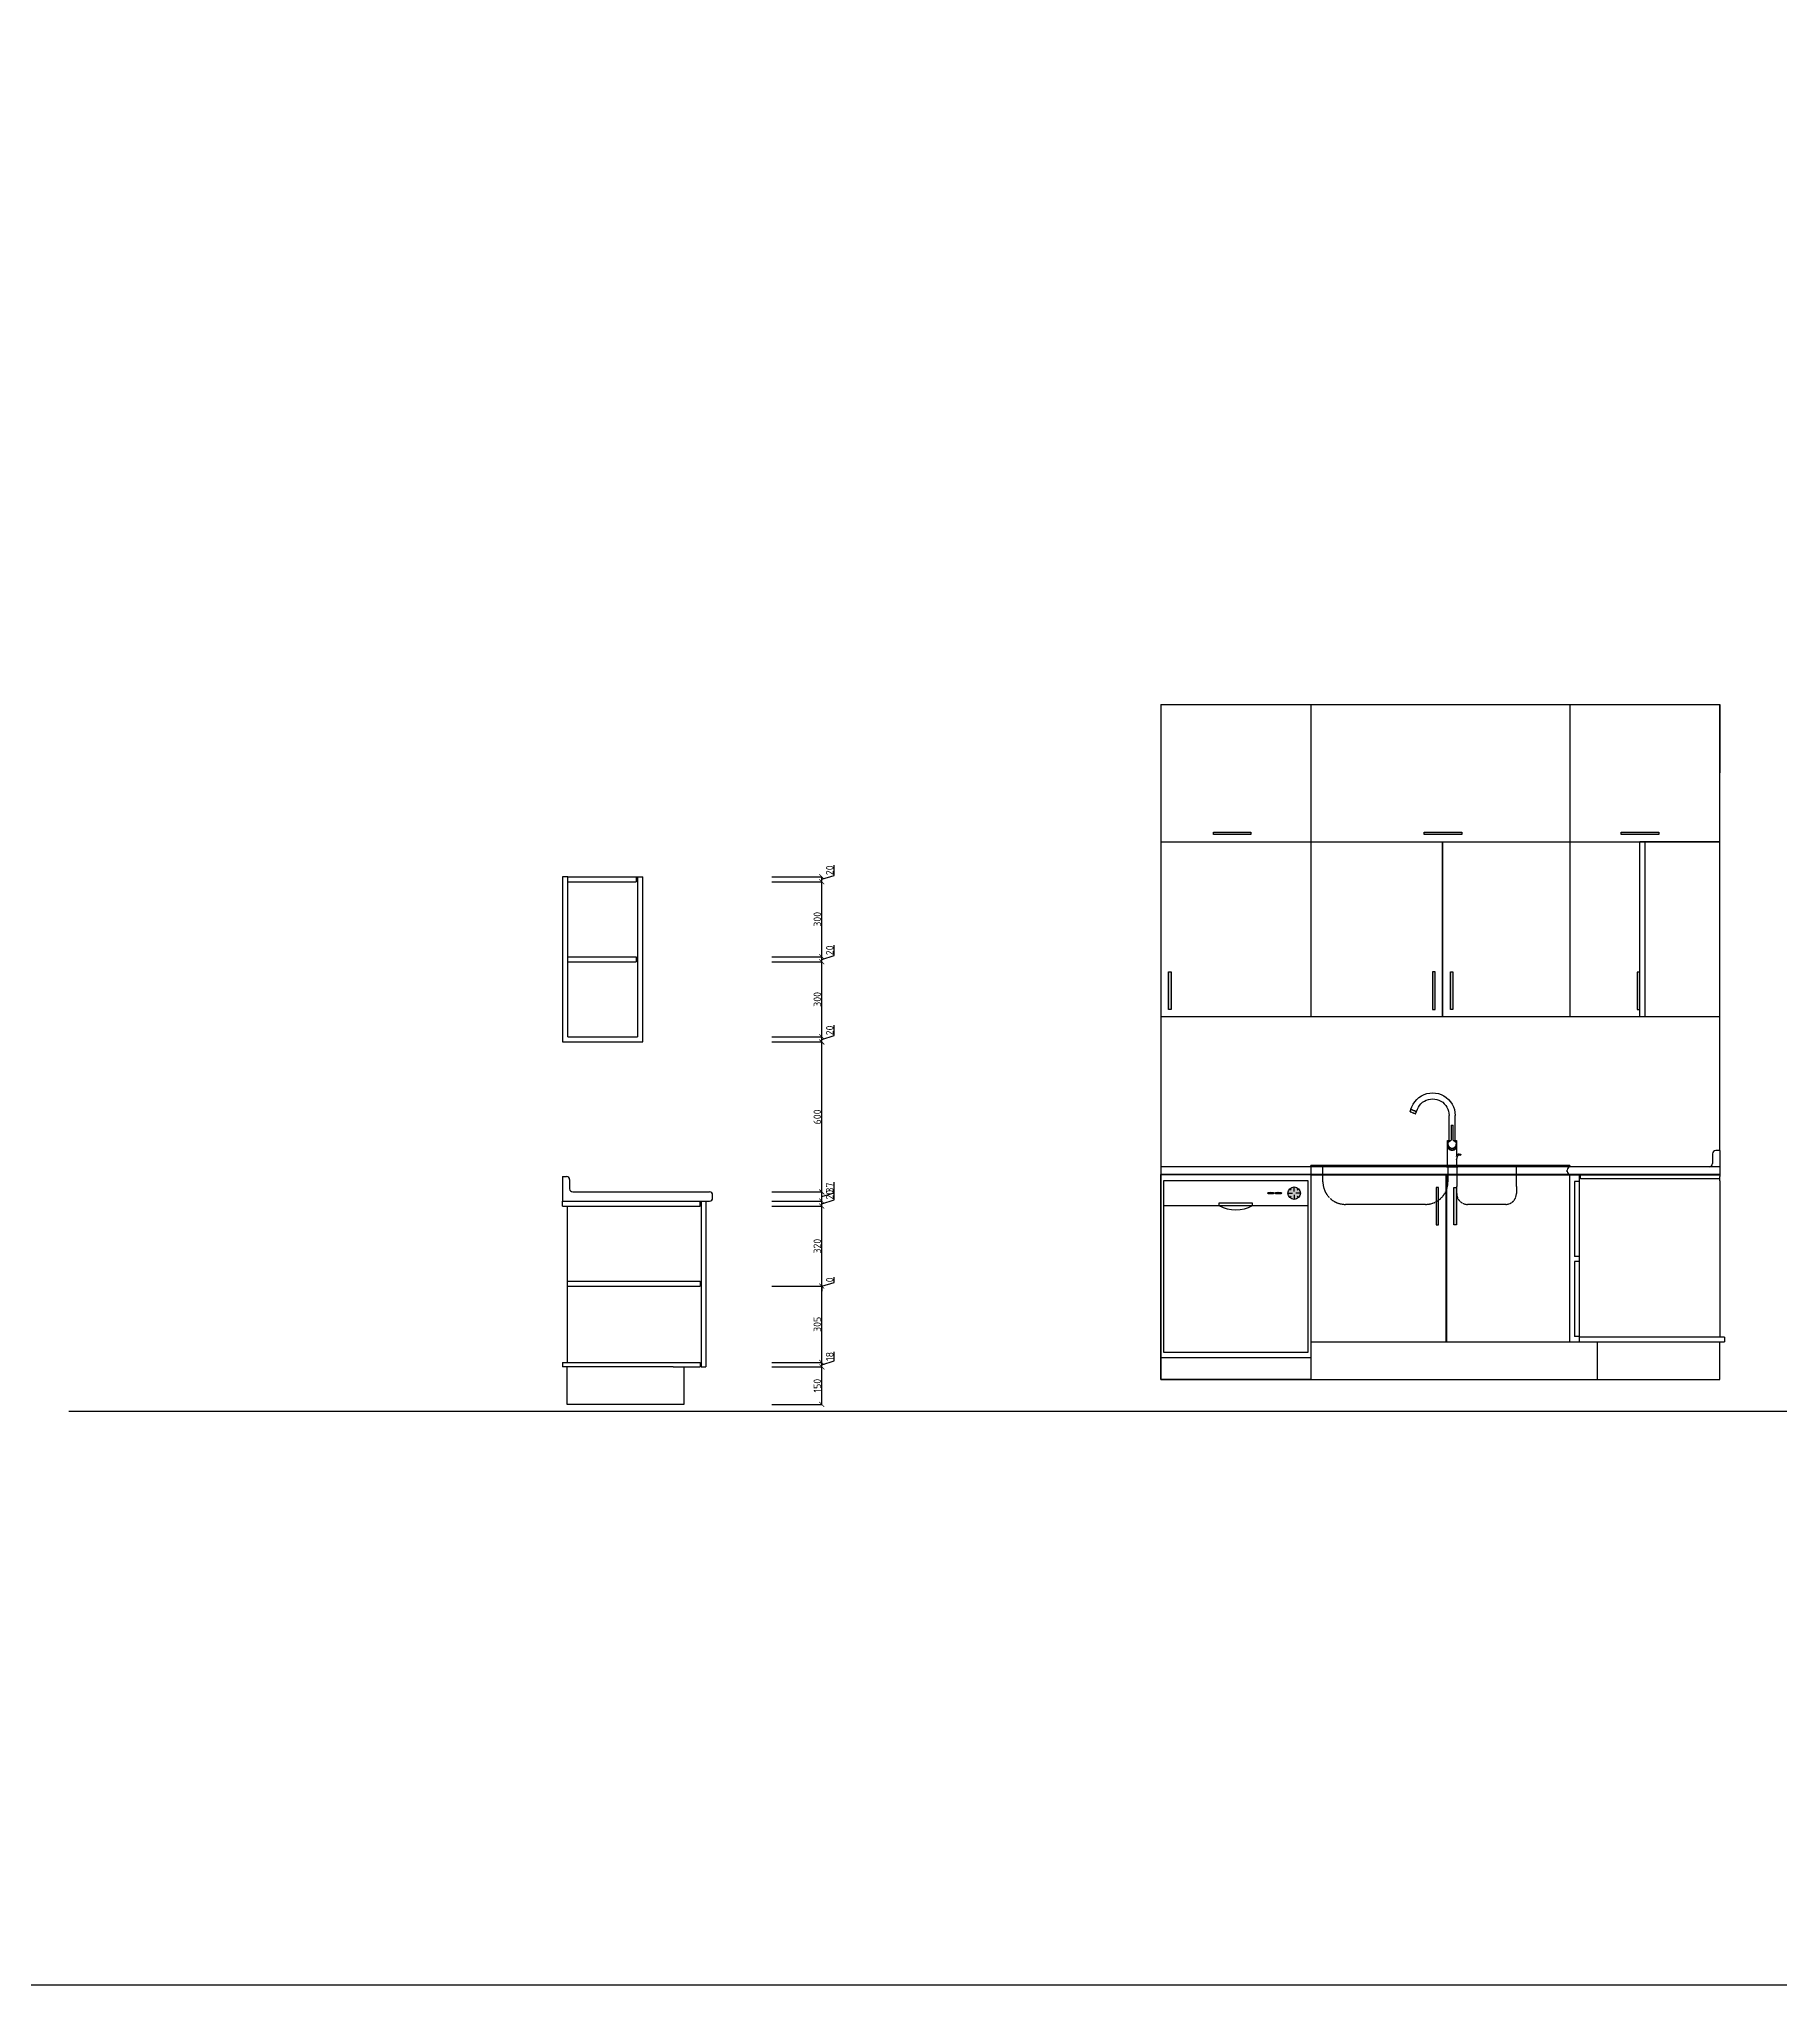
# Model space of a CAD drawing. Header units: millimetres. Extents: x -20209 to 130066, y -17035 to 5322.
# Drawn here: x -15169 to -8210, y -10248 to -2463 of the extents above; entities that cross this region are included whole.
import ezdxf

# ---------------------------------------------------------------- set-up
doc = ezdxf.new("R2010")
doc.units = ezdxf.units.MM
doc.linetypes.add('HIDDEN', pattern=[0.375, 0.25, -0.125])
doc.layers.add('freecads.com', color=7, linetype='Continuous')
doc.layers.add('furn section', color=47, linetype='Continuous')
doc.styles.add('gost', font='GOST Common.ttf')
doc.dimstyles.new('Copy of GOST', dxfattribs={"dimtxt": 150, "dimasz": 100, "dimexe": 0.18, "dimexo": 0.06, "dimgap": 3, "dimtad": 1, "dimdec": 0, "dimzin": 0, "dimdsep": 46, "dimtxsty": 'gost', "dimblk": 'ARCHTICK', "dimcen": 0.09, "dimclrt": 256, "dimadec": 0, "dimazin": 0, "dimtfac": 1, "dimtdec": 0, "dimtofl": 0, "dimtmove": 0, "dimatfit": 3, "dimldrblk": 'ARCHTICK', "dimfxl": 200, "dimfxlon": 1, "dimtolj": 1, "dimtzin": 0, "dimarcsym": 0})

# ---------------------------------------------------------------- blocks, each defined once
blk = doc.blocks.new('_ArchTick')
at = {"color": 0, "linetype": 'ByBlock', "const_width": 0.15}
blk.add_lwpolyline([(-0.5, -0.5), (0.5, 0.5)], dxfattribs=at)
blk = doc.blocks.new('*D49')
at = {"color": 0, "lineweight": -2, "transparency": 16777216}
for p, q in [((-12238.4, -7775.5), (-12038.2, -7775.5)), ((-12038.4, -7925.5), (-12038.4, -7775.5)), ((-12238.4, -7925.5), (-12038.2, -7925.5))]:
    blk.add_line(p, q, dxfattribs=at)
at = {"layer": 'Defpoints', "color": 0, "transparency": 16777216}
for p in [(-12410.5, -7775.5), (-12038.4, -7775.5), (-12410.5, -7925.5)]:
    blk.add_point(p, dxfattribs=at)
at = {"color": 0, "lineweight": -2, "transparency": 16777216, "xscale": 20, "yscale": 20, "zscale": 20}
for p, rotation in [((-12038.4, -7775.5), 90), ((-12038.4, -7925.5), 270)]:
    blk.add_blockref('_ArchTick', p, dxfattribs=dict(at, rotation=rotation))
at = {"transparency": 16777216, "insert": (-12056.4, -7850.5), "char_height": 30, "attachment_point": 5, "rotation": 90, "style": 'gost'}
blk.add_mtext('\\A1;150', dxfattribs=at)
blk = doc.blocks.new('*D50')
at = {"color": 0, "lineweight": -2, "transparency": 16777216}
for p, q in [((-12238.4, -7757.8), (-12038.2, -7757.8)), ((-12238.4, -7775.5), (-12038.2, -7775.5)), ((-12038.4, -7766.6), (-11988.7, -7751.7)), ((-12038.4, -7775.5), (-12038.4, -7757.8)), ((-11988.7, -7751.7), (-11988.7, -7715.7))]:
    blk.add_line(p, q, dxfattribs=at)
at = {"layer": 'Defpoints', "color": 0, "transparency": 16777216}
for p in [(-12525.2, -7757.8), (-12410.5, -7775.5), (-12038.4, -7757.8)]:
    blk.add_point(p, dxfattribs=at)
at = {"color": 0, "lineweight": -2, "transparency": 16777216, "xscale": 20, "yscale": 20, "zscale": 20}
for p, rotation in [((-12038.4, -7757.8), 90), ((-12038.4, -7775.5), 270)]:
    blk.add_blockref('_ArchTick', p, dxfattribs=dict(at, rotation=rotation))
at = {"transparency": 16777216, "insert": (-12006.7, -7733.7), "char_height": 30, "attachment_point": 5, "rotation": 90, "style": 'gost'}
blk.add_mtext('\\A1;18', dxfattribs=at)
blk = doc.blocks.new('*D51')
at = {"color": 0, "lineweight": -2, "transparency": 16777216}
for p, q in [((-12238.4, -7452.6), (-12038.2, -7452.6)), ((-12038.4, -7757.8), (-12038.4, -7452.6)), ((-12238.4, -7757.8), (-12038.2, -7757.8))]:
    blk.add_line(p, q, dxfattribs=at)
at = {"layer": 'Defpoints', "color": 0, "transparency": 16777216}
for p in [(-12525.2, -7452.6), (-12038.4, -7452.6), (-12525.2, -7757.8)]:
    blk.add_point(p, dxfattribs=at)
at = {"color": 0, "lineweight": -2, "transparency": 16777216, "xscale": 20, "yscale": 20, "zscale": 20}
for p, rotation in [((-12038.4, -7452.6), 90), ((-12038.4, -7757.8), 270)]:
    blk.add_blockref('_ArchTick', p, dxfattribs=dict(at, rotation=rotation))
at = {"transparency": 16777216, "insert": (-12056.4, -7605.2), "char_height": 30, "attachment_point": 5, "rotation": 90, "style": 'gost'}
blk.add_mtext('\\A1;305', dxfattribs=at)
blk = doc.blocks.new('*D52')
at = {"color": 0, "lineweight": -2, "transparency": 16777216}
for p, q in [((-12238.4, -7452.6), (-12038.2, -7452.6)), ((-12238.4, -7452.6), (-12038.2, -7452.6)), ((-12038.4, -7452.6), (-12038.4, -7432.6)), ((-12038.4, -7452.6), (-11988.7, -7437.7)), ((-12038.4, -7452.6), (-12038.4, -7472.6)), ((-11988.7, -7437.7), (-11988.7, -7416.7))]:
    blk.add_line(p, q, dxfattribs=at)
at = {"layer": 'Defpoints', "color": 0, "transparency": 16777216}
for p in [(-12525.2, -7452.6), (-12520.3, -7452.6), (-12038.4, -7452.6)]:
    blk.add_point(p, dxfattribs=at)
at = {"color": 0, "lineweight": -2, "transparency": 16777216, "xscale": 20, "yscale": 20, "zscale": 20}
for rotation in [90, 270]:
    blk.add_blockref('_ArchTick', (-12038.4, -7452.6), dxfattribs=dict(at, rotation=rotation))
at = {"transparency": 16777216, "insert": (-12006.7, -7427.2), "char_height": 30, "attachment_point": 5, "rotation": 90, "style": 'gost'}
blk.add_mtext('\\A1;0', dxfattribs=at)
blk = doc.blocks.new('*D53')
at = {"color": 0, "lineweight": -2, "transparency": 16777216}
for p, q in [((-12238.4, -7132.6), (-12038.2, -7132.6)), ((-12038.4, -7452.6), (-12038.4, -7132.6)), ((-12238.4, -7452.6), (-12038.2, -7452.6))]:
    blk.add_line(p, q, dxfattribs=at)
at = {"layer": 'Defpoints', "color": 0, "transparency": 16777216}
for p in [(-12525.2, -7132.6), (-12038.4, -7132.6), (-12520.3, -7452.6)]:
    blk.add_point(p, dxfattribs=at)
at = {"color": 0, "lineweight": -2, "transparency": 16777216, "xscale": 20, "yscale": 20, "zscale": 20}
for p, rotation in [((-12038.4, -7132.6), 90), ((-12038.4, -7452.6), 270)]:
    blk.add_blockref('_ArchTick', p, dxfattribs=dict(at, rotation=rotation))
at = {"transparency": 16777216, "insert": (-12056.4, -7292.6), "char_height": 30, "attachment_point": 5, "rotation": 90, "style": 'gost'}
blk.add_mtext('\\A1;320', dxfattribs=at)
blk = doc.blocks.new('*D54')
at = {"color": 0, "lineweight": -2, "transparency": 16777216}
for p, q in [((-11988.7, -7107.7), (-11988.7, -7065.7)), ((-12238.4, -7112.6), (-12038.2, -7112.6)), ((-12238.4, -7132.6), (-12038.2, -7132.6)), ((-12038.4, -7122.6), (-11988.7, -7107.7)), ((-12038.4, -7132.6), (-12038.4, -7112.6))]:
    blk.add_line(p, q, dxfattribs=at)
at = {"layer": 'Defpoints', "color": 0, "transparency": 16777216}
for p in [(-12525.2, -7112.6), (-12525.2, -7132.6), (-12038.4, -7112.6)]:
    blk.add_point(p, dxfattribs=at)
at = {"color": 0, "lineweight": -2, "transparency": 16777216, "xscale": 20, "yscale": 20, "zscale": 20}
for p, rotation in [((-12038.4, -7112.6), 90), ((-12038.4, -7132.6), 270)]:
    blk.add_blockref('_ArchTick', p, dxfattribs=dict(at, rotation=rotation))
at = {"transparency": 16777216, "insert": (-12006.7, -7086.7), "char_height": 30, "attachment_point": 5, "rotation": 90, "style": 'gost'}
blk.add_mtext('\\A1;20', dxfattribs=at)
blk = doc.blocks.new('*D55')
at = {"color": 0, "lineweight": -2, "transparency": 16777216}
for p, q in [((-12238.4, -7075.5), (-12038.2, -7075.5)), ((-12038.4, -7112.6), (-12038.4, -7075.5)), ((-12038.4, -7094), (-11988.7, -7079.1)), ((-11988.7, -7079.1), (-11988.7, -7037)), ((-12238.4, -7112.6), (-12038.2, -7112.6))]:
    blk.add_line(p, q, dxfattribs=at)
at = {"layer": 'Defpoints', "color": 0, "transparency": 16777216}
for p in [(-12525.2, -7075.5), (-12038.4, -7075.5), (-12525.2, -7112.6)]:
    blk.add_point(p, dxfattribs=at)
at = {"color": 0, "lineweight": -2, "transparency": 16777216, "xscale": 20, "yscale": 20, "zscale": 20}
for p, rotation in [((-12038.4, -7075.5), 90), ((-12038.4, -7112.6), 270)]:
    blk.add_blockref('_ArchTick', p, dxfattribs=dict(at, rotation=rotation))
at = {"transparency": 16777216, "insert": (-12006.7, -7058.1), "char_height": 30, "attachment_point": 5, "rotation": 90, "style": 'gost'}
blk.add_mtext('\\A1;37', dxfattribs=at)
blk = doc.blocks.new('*D56')
at = {"color": 0, "lineweight": -2, "transparency": 16777216}
for p, q in [((-12238.4, -6475.5), (-12038.2, -6475.5)), ((-12038.4, -7075.5), (-12038.4, -6475.5)), ((-12238.4, -7075.5), (-12038.2, -7075.5))]:
    blk.add_line(p, q, dxfattribs=at)
at = {"layer": 'Defpoints', "color": 0, "transparency": 16777216}
for p in [(-12754.7, -6475.5), (-12038.4, -6475.5), (-12525.2, -7075.5)]:
    blk.add_point(p, dxfattribs=at)
at = {"color": 0, "lineweight": -2, "transparency": 16777216, "xscale": 20, "yscale": 20, "zscale": 20}
for p, rotation in [((-12038.4, -6475.5), 90), ((-12038.4, -7075.5), 270)]:
    blk.add_blockref('_ArchTick', p, dxfattribs=dict(at, rotation=rotation))
at = {"transparency": 16777216, "insert": (-12056.4, -6775.5), "char_height": 30, "attachment_point": 5, "rotation": 90, "style": 'gost'}
blk.add_mtext('\\A1;600', dxfattribs=at)
blk = doc.blocks.new('*D57')
at = {"color": 0, "lineweight": -2, "transparency": 16777216}
for p, q in [((-12238.4, -6455.2), (-12038.2, -6455.2)), ((-12038.4, -6465.3), (-11988.7, -6450.4)), ((-12038.4, -6475.5), (-12038.4, -6455.2)), ((-11988.7, -6450.4), (-11988.7, -6408.4)), ((-12238.4, -6475.5), (-12038.2, -6475.5))]:
    blk.add_line(p, q, dxfattribs=at)
at = {"layer": 'Defpoints', "color": 0, "transparency": 16777216}
for p in [(-12774.9, -6455.2), (-12038.4, -6455.2), (-12754.7, -6475.5)]:
    blk.add_point(p, dxfattribs=at)
at = {"color": 0, "lineweight": -2, "transparency": 16777216, "xscale": 20, "yscale": 20, "zscale": 20}
for p, rotation in [((-12038.4, -6455.2), 90), ((-12038.4, -6475.5), 270)]:
    blk.add_blockref('_ArchTick', p, dxfattribs=dict(at, rotation=rotation))
at = {"transparency": 16777216, "insert": (-12006.7, -6429.4), "char_height": 30, "attachment_point": 5, "rotation": 90, "style": 'gost'}
blk.add_mtext('\\A1;20', dxfattribs=at)
blk = doc.blocks.new('*D58')
at = {"color": 0, "lineweight": -2, "transparency": 16777216}
for p, q in [((-12238.4, -6155.2), (-12038.2, -6155.2)), ((-12038.4, -6455.2), (-12038.4, -6155.2)), ((-12238.4, -6455.2), (-12038.2, -6455.2))]:
    blk.add_line(p, q, dxfattribs=at)
at = {"layer": 'Defpoints', "color": 0, "transparency": 16777216}
for p in [(-12780.5, -6155.2), (-12038.4, -6155.2), (-12774.9, -6455.2)]:
    blk.add_point(p, dxfattribs=at)
at = {"color": 0, "lineweight": -2, "transparency": 16777216, "xscale": 20, "yscale": 20, "zscale": 20}
for p, rotation in [((-12038.4, -6155.2), 90), ((-12038.4, -6455.2), 270)]:
    blk.add_blockref('_ArchTick', p, dxfattribs=dict(at, rotation=rotation))
at = {"transparency": 16777216, "insert": (-12056.4, -6305.2), "char_height": 30, "attachment_point": 5, "rotation": 90, "style": 'gost'}
blk.add_mtext('\\A1;300', dxfattribs=at)
blk = doc.blocks.new('*D59')
at = {"color": 0, "lineweight": -2, "transparency": 16777216}
for p, q in [((-12238.4, -6134.9), (-12038.2, -6134.9)), ((-12038.4, -6145.1), (-11988.7, -6130.1)), ((-12038.4, -6155.2), (-12038.4, -6134.9)), ((-11988.7, -6130.1), (-11988.7, -6088.1)), ((-12238.4, -6155.2), (-12038.2, -6155.2))]:
    blk.add_line(p, q, dxfattribs=at)
at = {"layer": 'Defpoints', "color": 0, "transparency": 16777216}
for p in [(-12780.5, -6134.9), (-12038.4, -6134.9), (-12780.5, -6155.2)]:
    blk.add_point(p, dxfattribs=at)
at = {"color": 0, "lineweight": -2, "transparency": 16777216, "xscale": 20, "yscale": 20, "zscale": 20}
for p, rotation in [((-12038.4, -6134.9), 90), ((-12038.4, -6155.2), 270)]:
    blk.add_blockref('_ArchTick', p, dxfattribs=dict(at, rotation=rotation))
at = {"transparency": 16777216, "insert": (-12006.7, -6109.1), "char_height": 30, "attachment_point": 5, "rotation": 90, "style": 'gost'}
blk.add_mtext('\\A1;20', dxfattribs=at)
blk = doc.blocks.new('*D60')
at = {"color": 0, "lineweight": -2, "transparency": 16777216}
for p, q in [((-12238.4, -5834.9), (-12038.2, -5834.9)), ((-12038.4, -6134.9), (-12038.4, -5834.9)), ((-12238.4, -6134.9), (-12038.2, -6134.9))]:
    blk.add_line(p, q, dxfattribs=at)
at = {"layer": 'Defpoints', "color": 0, "transparency": 16777216}
for p in [(-12780.5, -5834.9), (-12038.4, -5834.9), (-12780.5, -6134.9)]:
    blk.add_point(p, dxfattribs=at)
at = {"color": 0, "lineweight": -2, "transparency": 16777216, "xscale": 20, "yscale": 20, "zscale": 20}
for p, rotation in [((-12038.4, -5834.9), 90), ((-12038.4, -6134.9), 270)]:
    blk.add_blockref('_ArchTick', p, dxfattribs=dict(at, rotation=rotation))
at = {"transparency": 16777216, "insert": (-12056.4, -5984.9), "char_height": 30, "attachment_point": 5, "rotation": 90, "style": 'gost'}
blk.add_mtext('\\A1;300', dxfattribs=at)
blk = doc.blocks.new('*D61')
at = {"color": 0, "lineweight": -2, "transparency": 16777216}
for p, q in [((-12238.4, -5814.6), (-12038.2, -5814.6)), ((-12238.4, -5834.9), (-12038.2, -5834.9)), ((-12038.4, -5824.8), (-11988.7, -5809.9)), ((-12038.4, -5834.9), (-12038.4, -5814.6)), ((-11988.7, -5809.9), (-11988.7, -5767.9))]:
    blk.add_line(p, q, dxfattribs=at)
at = {"layer": 'Defpoints', "color": 0, "transparency": 16777216}
for p in [(-12780.5, -5834.9), (-12774.9, -5814.6), (-12038.4, -5814.6)]:
    blk.add_point(p, dxfattribs=at)
at = {"color": 0, "lineweight": -2, "transparency": 16777216, "xscale": 20, "yscale": 20, "zscale": 20}
for p, rotation in [((-12038.4, -5814.6), 90), ((-12038.4, -5834.9), 270)]:
    blk.add_blockref('_ArchTick', p, dxfattribs=dict(at, rotation=rotation))
at = {"transparency": 16777216, "insert": (-12006.7, -5788.9), "char_height": 30, "attachment_point": 5, "rotation": 90, "style": 'gost'}
blk.add_mtext('\\A1;20', dxfattribs=at)

msp = doc.modelspace()

# ---------------------------------------------------------------- hatches: boundary and pattern name
at = {"true_color": 0x37371b, "transparency": 33554687}
h = msp.add_hatch(color=39, dxfattribs=at)
h.dxf.hatch_style = 1
h.paths.add_polyline_path([(-9585.553, -6195.621), (-9595.553, -6195.621), (-9595.553, -6345.621), (-9585.553, -6345.621)])
h.paths.add_polyline_path([(-9514.526, -6195.621), (-9524.526, -6195.621), (-9524.526, -6345.621), (-9514.526, -6345.621)])
h.paths.add_polyline_path([(-10641.126, -6195.621), (-10651.126, -6195.621), (-10651.126, -6345.621), (-10641.126, -6345.621)])
h.paths.add_polyline_path([(-8766.831, -6196.29), (-8776.831, -6196.3), (-8776.831, -6346.3), (-8766.831, -6346.3)])
h.paths.add_polyline_path([(-8691.124, -5636.3), (-8841.124, -5636.3), (-8841.124, -5646.3), (-8691.124, -5646.3)])
h.paths.add_polyline_path([(-9478.951, -5636.3), (-9628.951, -5636.3), (-9628.951, -5646.3), (-9478.951, -5646.3)])
h.paths.add_polyline_path([(-10321.895, -5636.3), (-10471.895, -5636.3), (-10471.895, -5646.3), (-10321.895, -5646.3)])
h.paths.add_polyline_path([(-9571.432, -7057.523), (-9581.432, -7057.523), (-9581.432, -7114.611, 0.03279435), (-9571.432, -7108.36)])
h.paths.add_polyline_path([(-9571.432, -7108.36, -0.03279435), (-9581.432, -7114.611), (-9581.432, -7207.523), (-9571.432, -7207.523)])
h.paths.add_polyline_path([(-9500.405, -7057.523), (-9510.405, -7057.523), (-9510.405, -7207.523), (-9500.405, -7207.523)])
at = {"true_color": 0xffffff, "transparency": 33554687}
h = msp.add_hatch(color=7, dxfattribs=at)
h.dxf.hatch_style = 1
h.paths.add_polyline_path([(-10174.119, -7080.326, 1), (-10124.114, -7080.326, 1)])
edge = h.paths.add_edge_path()
edge.add_ellipse((-10242.778, -7080.326), major_axis=(-13.41, 0), ratio=0.23891969, start_angle=0, end_angle=360)
edge = h.paths.add_edge_path()
edge.add_ellipse((-10212.532, -7080.326), major_axis=(-13.41, 0), ratio=0.23891969, start_angle=0, end_angle=360)

# ---------------------------------------------------------------- linework, layer by layer
at = {"color": 0, "linetype": 'ByBlock'}
msp.add_line((-10082.472, -7007.335), (-10082.472, -7007.335), dxfattribs=at)
at = {"color": 6, "lineweight": 30}
msp.add_lwpolyline([(-20209.213, 5322.209), (1618.744, 5322.209), (1618.744, -10248.43), (-20209.213, -10248.43)], close=True, dxfattribs=at)
at = {"color": 7}
for points in [[(-10682.64, -5125.3), (-10682.64, -7825.3), (-10682.64, -7825.3)], [(-10082.472, -5125.3), (-10082.472, -6375.335)], [(-10682.64, -5675.3), (-8448.64, -5675.3)], [(-13054.575, -5814.635), (-13074.853, -5814.635)], [(-12780.513, -5814.635), (-12754.662, -5814.635)], [(-8446.64, -6375.3), (-10682.64, -6375.3)], [(-12774.941, -6475.471), (-12754.662, -6475.471)], [(-8446.64, -6975.3), (-10682.64, -6975.3)], [(-9046.64, -6975.3), (-9046.64, -6975.533)], [(-13074.853, -7013.625), (-13074.853, -7112.624)], [(-12525.196, -7432.624), (-12525.196, -7452.624)], [(-10082.472, -7675.3), (-8428.136, -7675.3)], [(-13074.853, -7757.823), (-13074.853, -7775.471)], [(-12589.457, -7775.471), (-12589.457, -7925.471), (-13057.206, -7925.471), (-13057.206, -7775.471)], [(-10682.64, -7825.3), (-8446.64, -7825.3)]]:
    msp.add_lwpolyline(points, dxfattribs=at)
at = {"color": 59, "true_color": 0x55552a}
msp.add_lwpolyline([(-10682.64, -5125.3), (-8446.64, -5125.3)], dxfattribs=at)
for points in [[(-8446.64, -6910.455), (-8446.64, -5125.3), (-8446.64, -5125.3), (-8448.64, -5675.3)], [(-8746.553, -5675.3), (-8766.831, -5675.3)], [(-8446.64, -5675.3), (-8446.64, -5675.3)], [(-8766.831, -6346.3), (-8766.831, -6196.29), (-8776.831, -6196.3)], [(-8446.64, -6910.455), (-8446.64, -7014.254)], [(-10082.472, -6975.3), (-10082.472, -7007.3)], [(-9048.64, -6975.3), (-9048.64, -6976.084)], [(-8488.919, -6975.3), (-9044.184, -6975.3)], [(-10174.119, -7080.326), (-10155.367, -7080.326)], [(-10166.228, -7063.217), (-10161.618, -7067.825)], [(-10149.116, -7074.076), (-10149.116, -7055.324)], [(-10124.114, -7080.326), (-10142.866, -7080.326)], [(-10136.615, -7067.825), (-10131.77, -7062.98)], [(-9048.64, -7007.303), (-9046.64, -7007.303)], [(-9009.528, -7034.3), (-9009.528, -7034.3), (-9028.136, -7034.3)], [(-10670.139, -7130.347), (-10095.084, -7130.347)], [(-10161.618, -7092.827), (-10166.763, -7097.973)], [(-10149.116, -7086.577), (-10149.116, -7105.329)], [(-10131.462, -7097.98), (-10136.615, -7092.827)], [(-9009.528, -7334.3), (-9028.136, -7334.3)], [(-9009.528, -7354.134), (-9028.136, -7354.134)], [(-9009.528, -7654.346), (-9028.136, -7654.346)], [(-8937.067, -7675.3), (-8937.067, -7825.3), (-8446.64, -7825.3), (-8446.64, -7675.3)], [(-8428.136, -7656.797), (-8428.136, -7675.3)], [(-10682.64, -7737.686), (-10082.583, -7737.686)], [(-15049.296, -7952.842), (-5532.065, -7952.842)]]:
    msp.add_lwpolyline(points)
for points in [[(-10682.64, -7825.3), (-10682.64, -7005.335), (-10082.583, -7005.335), (-10082.583, -7825.3)], [(-10095.084, -7717.902), (-10670.139, -7717.902), (-10670.139, -7030.337), (-10095.084, -7030.337)]]:
    msp.add_lwpolyline(points, close=True)
at = {"elevation": 0}
msp.add_lwpolyline([(-9260.328, -7053.725), (-9260.328, -6975.3)], dxfattribs=at)
msp.add_lwpolyline([(-10449.853, -7130.347), (-10449.853, -7130.347, 0.24832832), (-10315.37, -7130.347), (-10315.37, -7119.937), (-10449.853, -7119.937)], format="xyb", close=True)
msp.add_circle((-10149.116, -7080.326), 25.002)
for centre in [(-10242.778, -7080.326), (-10212.532, -7080.326)]:
    msp.add_ellipse(centre, major_axis=(-13.41, 0), ratio=0.23891969)
at = {"layer": 'freecads.com', "ltscale": 50}
for p, q in [((-9046.64, -5125.3), (-9046.64, -6375.3)), ((-9556.04, -6375.335), (-9556.04, -5675.3)), ((-9554.04, -6375.335), (-9554.04, -5675.3)), ((-8446.64, -7005.335), (-10682.64, -7005.335)), ((-10082.472, -7007.335), (-9541.918, -7007.303)), ((-9588.24, -7007.3), (-9048.64, -7007.303)), ((-9541.918, -7007.303), (-9541.918, -7675.303)), ((-9539.918, -7007.303), (-9539.918, -7675.303)), ((-9046.64, -7007.303), (-8448.64, -7007.3)), ((-9046.64, -7675.3), (-9046.64, -7007.303))]:
    msp.add_line(p, q, dxfattribs=at)
at = {"layer": 'freecads.com', "color": 250}
for p, q in [((-10471.895, -5646.3), (-10471.895, -5636.3)), ((-10471.895, -5636.3), (-10321.895, -5636.3)), ((-10321.895, -5646.3), (-10471.895, -5646.3)), ((-10321.895, -5636.3), (-10321.895, -5646.3)), ((-9628.951, -5646.3), (-9628.951, -5636.3)), ((-9628.951, -5636.3), (-9478.951, -5636.3)), ((-9478.951, -5646.3), (-9628.951, -5646.3)), ((-9478.951, -5636.3), (-9478.951, -5646.3)), ((-8841.124, -5646.3), (-8841.124, -5636.3)), ((-8841.124, -5636.3), (-8691.124, -5636.3)), ((-8691.124, -5646.3), (-8841.124, -5646.3)), ((-8691.124, -5636.3), (-8691.124, -5646.3))]:
    msp.add_line(p, q, dxfattribs=at)
at = {"layer": 'freecads.com'}
for p, q in [((-10651.126, -6195.621, 3778.66), (-10641.126, -6195.621, 3778.66)), ((-10651.126, -6345.621, 3778.66), (-10651.126, -6195.621, 3778.66)), ((-10641.126, -6195.621, 3778.66), (-10641.126, -6345.621, 3778.66)), ((-9585.553, -6195.621, 3778.66), (-9595.553, -6195.621, 3778.66)), ((-9595.553, -6195.621, 3778.66), (-9595.553, -6345.621, 3778.66)), ((-9585.553, -6345.621, 3778.66), (-9585.553, -6195.621, 3778.66)), ((-9524.526, -6195.621, 3778.66), (-9514.526, -6195.621, 3778.66)), ((-9524.526, -6345.621, 3778.66), (-9524.526, -6195.621, 3778.66)), ((-9514.526, -6195.621, 3778.66), (-9514.526, -6345.621, 3778.66)), ((-8776.831, -6196.3), (-8776.831, -6346.3)), ((-10641.126, -6345.621, 3778.66), (-10651.126, -6345.621, 3778.66)), ((-9595.553, -6345.621, 3778.66), (-9585.553, -6345.621, 3778.66)), ((-9514.526, -6345.621, 3778.66), (-9524.526, -6345.621, 3778.66)), ((-8776.831, -6346.3), (-8766.831, -6346.3)), ((-10082.472, -6975.3), (-10082.472, -6970.335)), ((-9571.432, -7057.523, 3778.66), (-9581.432, -7057.523, 3778.66)), ((-9581.432, -7057.523, 3778.66), (-9581.432, -7207.523, 3778.66)), ((-9571.432, -7207.523, 3778.66), (-9571.432, -7057.523, 3778.66)), ((-9510.405, -7057.523, 3778.66), (-9500.405, -7057.523, 3778.66)), ((-9510.405, -7207.523, 3778.66), (-9510.405, -7057.523, 3778.66)), ((-9500.405, -7057.523, 3778.66), (-9500.405, -7207.523, 3778.66)), ((-9581.432, -7207.523, 3778.66), (-9571.432, -7207.523, 3778.66)), ((-9500.405, -7207.523, 3778.66), (-9510.405, -7207.523, 3778.66))]:
    msp.add_line(p, q, dxfattribs=at)
at = {"layer": 'freecads.com', "ltscale": 10}
for p, q in [((-9650.181, -6697.933), (-9640.392, -6691.393)), ((-9640.392, -6691.393), (-9629.834, -6686.186)), ((-9629.834, -6686.186), (-9618.686, -6682.402)), ((-9618.686, -6682.402), (-9607.139, -6680.105)), ((-9607.139, -6680.105), (-9595.392, -6679.335)), ((-9595.392, -6679.335), (-9583.645, -6680.105)), ((-9583.645, -6680.105), (-9572.098, -6682.402)), ((-9572.098, -6682.402), (-9560.95, -6686.186)), ((-9560.95, -6686.186), (-9550.392, -6691.393)), ((-9550.392, -6691.393), (-9540.603, -6697.933)), ((-9685.831, -6753.985), (-9682.376, -6745.425)), ((-9685.831, -6753.985), (-9685.431, -6754.147)), ((-9685.831, -6753.985), (-9685.708, -6754.45)), ((-9685.708, -6754.45), (-9685.308, -6754.611)), ((-9685.431, -6754.147), (-9684.363, -6754.578)), ((-9685.308, -6754.611), (-9684.239, -6755.042)), ((-9684.363, -6754.578), (-9682.582, -6755.297)), ((-9684.239, -6755.042), (-9682.503, -6755.743)), ((-9682.582, -6755.297), (-9680.223, -6756.249)), ((-9682.503, -6755.743), (-9680.233, -6756.659)), ((-9682.376, -6745.425), (-9681.965, -6745.176)), ((-9682.376, -6745.425), (-9681.976, -6745.587)), ((-9682.089, -6744.712), (-9678.541, -6734.893)), ((-9682.089, -6744.712), (-9681.965, -6745.176)), ((-9682.089, -6744.712), (-9681.688, -6744.874)), ((-9681.976, -6745.587), (-9680.908, -6746.018)), ((-9681.965, -6745.176), (-9681.565, -6745.338)), ((-9681.688, -6744.874), (-9680.62, -6745.305)), ((-9681.565, -6745.338), (-9680.497, -6745.769)), ((-9680.908, -6746.018), (-9679.127, -6746.737)), ((-9680.62, -6745.305), (-9678.839, -6746.023)), ((-9680.497, -6745.769), (-9678.761, -6746.47)), ((-9680.233, -6756.659), (-9677.652, -6757.701)), ((-9680.223, -6756.249), (-9677.552, -6757.327)), ((-9679.127, -6746.737), (-9676.768, -6747.689)), ((-9678.839, -6746.023), (-9676.48, -6746.976)), ((-9678.761, -6746.47), (-9676.491, -6747.386)), ((-9678.541, -6734.893), (-9673.334, -6724.335)), ((-9677.652, -6757.701), (-9674.848, -6758.833)), ((-9677.552, -6757.327), (-9674.704, -6758.477)), ((-9676.768, -6747.689), (-9674.097, -6748.767)), ((-9676.491, -6747.386), (-9673.909, -6748.428)), ((-9676.48, -6746.976), (-9673.809, -6748.054)), ((-9674.848, -6758.833), (-9672.043, -6759.965)), ((-9674.704, -6758.477), (-9671.855, -6759.626)), ((-9674.097, -6748.767), (-9671.249, -6749.917)), ((-9673.909, -6748.428), (-9671.105, -6749.56)), ((-9673.809, -6748.054), (-9670.961, -6749.203)), ((-9673.334, -6724.335), (-9666.794, -6714.546)), ((-9672.043, -6759.965), (-9669.462, -6761.007)), ((-9671.855, -6759.626), (-9669.184, -6760.704)), ((-9671.249, -6749.917), (-9668.4, -6751.067)), ((-9671.105, -6749.56), (-9668.301, -6750.692)), ((-9670.961, -6749.203), (-9668.112, -6750.353)), ((-9669.462, -6761.007), (-9667.192, -6761.923)), ((-9669.184, -6760.704), (-9666.825, -6761.656)), ((-9668.4, -6751.067), (-9665.729, -6752.144)), ((-9668.301, -6750.692), (-9665.719, -6751.734)), ((-9668.112, -6750.353), (-9665.441, -6751.431)), ((-9667.192, -6761.923), (-9665.456, -6762.624)), ((-9666.825, -6761.656), (-9665.045, -6762.375)), ((-9666.794, -6714.546), (-9659.032, -6705.695)), ((-9665.729, -6752.144), (-9663.37, -6753.097)), ((-9665.719, -6751.734), (-9663.449, -6752.65)), ((-9665.456, -6762.624), (-9664.387, -6763.055)), ((-9665.441, -6751.431), (-9663.082, -6752.383)), ((-9665.045, -6762.375), (-9663.976, -6762.806)), ((-9664.387, -6763.055), (-9663.987, -6763.217)), ((-9663.987, -6763.217), (-9663.576, -6762.968)), ((-9663.976, -6762.806), (-9663.576, -6762.968)), ((-9663.576, -6762.968), (-9660.121, -6754.408)), ((-9663.449, -6752.65), (-9661.713, -6753.351)), ((-9663.37, -6753.097), (-9661.59, -6753.815)), ((-9663.082, -6752.383), (-9661.302, -6753.102)), ((-9661.713, -6753.351), (-9660.645, -6753.782)), ((-9661.59, -6753.815), (-9660.522, -6754.246)), ((-9661.302, -6753.102), (-9660.234, -6753.533)), ((-9660.645, -6753.782), (-9660.244, -6753.944)), ((-9660.522, -6754.246), (-9660.121, -6754.408)), ((-9660.244, -6753.944), (-9659.833, -6753.695)), ((-9660.244, -6753.944), (-9660.121, -6754.408)), ((-9660.234, -6753.533), (-9659.833, -6753.695)), ((-9659.833, -6753.695), (-9656.368, -6744.078)), ((-9659.032, -6705.695), (-9650.181, -6697.933)), ((-9656.368, -6744.078), (-9652.55, -6736.335)), ((-9652.55, -6736.335), (-9647.753, -6729.157)), ((-9647.753, -6729.157), (-9642.061, -6722.666)), ((-9642.061, -6722.666), (-9635.57, -6716.974)), ((-9635.57, -6716.974), (-9628.392, -6712.177)), ((-9628.392, -6712.177), (-9620.649, -6708.359)), ((-9620.649, -6708.359), (-9612.474, -6705.584)), ((-9612.474, -6705.584), (-9604.007, -6703.9)), ((-9604.007, -6703.9), (-9595.392, -6703.335)), ((-9595.392, -6703.335), (-9586.777, -6703.9)), ((-9586.777, -6703.9), (-9578.31, -6705.584)), ((-9578.31, -6705.584), (-9570.135, -6708.359)), ((-9570.135, -6708.359), (-9562.392, -6712.177)), ((-9562.392, -6712.177), (-9555.214, -6716.974)), ((-9555.214, -6716.974), (-9548.723, -6722.666)), ((-9548.723, -6722.666), (-9543.031, -6729.157)), ((-9543.031, -6729.157), (-9538.234, -6736.335)), ((-9540.603, -6697.933), (-9531.752, -6705.695)), ((-9538.234, -6736.335), (-9534.416, -6744.078)), ((-9534.416, -6744.078), (-9531.641, -6752.253)), ((-9531.752, -6705.695), (-9523.99, -6714.546)), ((-9531.641, -6752.253), (-9529.957, -6760.72)), ((-9529.957, -6760.72), (-9529.392, -6769.335)), ((-9529.392, -6869.335), (-9529.392, -6769.335)), ((-9523.99, -6714.546), (-9517.45, -6724.335)), ((-9517.45, -6724.335), (-9512.243, -6734.893)), ((-9512.243, -6734.893), (-9508.459, -6746.041)), ((-9508.459, -6746.041), (-9506.162, -6757.588)), ((-9506.162, -6757.588), (-9505.392, -6769.335)), ((-9505.392, -6869.335), (-9505.392, -6769.335)), ((-9521.392, -6808.544), (-9521.333, -6808.424)), ((-9521.392, -6808.544), (-9521.392, -6868.989)), ((-9521.333, -6808.424), (-9521.216, -6808.364)), ((-9521.333, -6808.424), (-9521.192, -6808.424)), ((-9521.216, -6808.364), (-9521.074, -6808.364)), ((-9521.192, -6808.424), (-9520.804, -6808.424)), ((-9521.074, -6808.364), (-9520.698, -6808.364)), ((-9520.804, -6808.424), (-9518.404, -6808.424)), ((-9520.698, -6808.364), (-9520.098, -6808.364)), ((-9520.098, -6808.364), (-9519.298, -6808.364)), ((-9519.298, -6808.364), (-9518.38, -6808.364)), ((-9518.404, -6808.424), (-9517.392, -6808.424)), ((-9518.38, -6808.364), (-9516.404, -6808.364)), ((-9517.392, -6808.424), (-9516.38, -6808.424)), ((-9516.404, -6808.364), (-9515.486, -6808.364)), ((-9516.38, -6808.424), (-9513.98, -6808.424)), ((-9515.486, -6808.364), (-9514.686, -6808.364)), ((-9514.686, -6808.364), (-9514.086, -6808.364)), ((-9514.086, -6808.364), (-9513.71, -6808.364)), ((-9513.98, -6808.424), (-9513.592, -6808.424)), ((-9513.71, -6808.364), (-9513.568, -6808.364)), ((-9513.592, -6808.424), (-9513.451, -6808.424)), ((-9513.568, -6808.364), (-9513.451, -6808.424)), ((-9513.451, -6808.424), (-9513.392, -6808.544)), ((-9513.392, -6868.989), (-9513.392, -6808.544)), ((-9535.392, -6869.557), (-9535.127, -6869.409)), ((-9535.392, -6971.335), (-9535.392, -6869.557)), ((-9535.392, -6869.557), (-9534.757, -6869.557)), ((-9535.127, -6869.409), (-9534.598, -6869.335)), ((-9534.757, -6869.557), (-9532.957, -6869.557)), ((-9534.598, -6869.335), (-9533.963, -6869.335)), ((-9534.392, -6884.868), (-9533.792, -6880.618)), ((-9534.392, -6884.868), (-9534.392, -6891.986)), ((-9534.392, -6891.986), (-9533.792, -6895.848)), ((-9534.392, -6892.666), (-9534.343, -6892.304)), ((-9534.392, -6892.666), (-9534.392, -6904.178)), ((-9534.392, -6892.666), (-9533.804, -6896.96)), ((-9534.058, -6884.545), (-9533.458, -6880.423)), ((-9534.058, -6884.545), (-9533.458, -6888.666)), ((-9533.963, -6869.335), (-9532.268, -6869.335)), ((-9533.804, -6896.96), (-9532.104, -6900.813)), ((-9533.792, -6880.618), (-9532.125, -6876.69)), ((-9533.792, -6895.848), (-9532.125, -6899.409)), ((-9533.458, -6880.423), (-9531.792, -6876.56)), ((-9533.458, -6888.666), (-9531.792, -6892.53)), ((-9532.957, -6869.557), (-9530.098, -6869.557)), ((-9532.268, -6869.335), (-9529.568, -6869.335)), ((-9532.125, -6876.69), (-9529.392, -6873.277)), ((-9532.125, -6899.409), (-9529.392, -6902.498)), ((-9532.104, -6900.813), (-9529.423, -6904.287)), ((-9531.792, -6876.56), (-9529.192, -6873.147)), ((-9531.792, -6892.53), (-9529.192, -6895.943)), ((-9531.707, -6899.881), (-9531.508, -6900.379)), ((-9531.508, -6900.379), (-9528.878, -6903.654)), ((-9530.098, -6869.557), (-9526.339, -6869.557)), ((-9529.568, -6869.335), (-9522.57, -6869.335)), ((-9529.423, -6904.287), (-9525.827, -6906.876)), ((-9529.392, -6873.277), (-9525.859, -6870.637)), ((-9529.392, -6902.498), (-9525.859, -6904.901)), ((-9529.192, -6873.147), (-9525.659, -6870.635)), ((-9529.192, -6895.943), (-9525.659, -6898.454)), ((-9528.878, -6903.654), (-9525.488, -6906.195)), ((-9526.339, -6869.557), (-9523.131, -6869.557)), ((-9525.859, -6870.637), (-9521.792, -6869.027)), ((-9525.859, -6904.901), (-9521.792, -6906.382)), ((-9525.827, -6906.876), (-9521.773, -6908.518)), ((-9525.659, -6870.635), (-9521.658, -6869.025)), ((-9525.659, -6898.454), (-9521.658, -6900.064)), ((-9525.488, -6906.195), (-9521.544, -6907.665)), ((-9521.792, -6869.027), (-9521.251, -6868.956)), ((-9521.792, -6906.382), (-9517.392, -6906.897)), ((-9521.773, -6908.518), (-9517.392, -6909.054)), ((-9521.658, -6869.025), (-9520.851, -6868.916)), ((-9521.658, -6900.064), (-9517.392, -6900.643)), ((-9521.544, -6907.665), (-9517.392, -6908.266)), ((-9517.392, -6900.643), (-9513.126, -6900.064)), ((-9517.392, -6906.897), (-9512.992, -6906.382)), ((-9517.392, -6908.266), (-9513.24, -6907.665)), ((-9517.392, -6909.054), (-9513.011, -6908.518)), ((-9513.879, -6868.923), (-9513.126, -6869.025)), ((-9513.514, -6868.958), (-9512.992, -6869.027)), ((-9513.24, -6907.665), (-9509.296, -6906.195)), ((-9513.126, -6869.025), (-9509.125, -6870.635)), ((-9513.126, -6900.064), (-9509.125, -6898.454)), ((-9513.011, -6908.518), (-9508.957, -6906.876)), ((-9512.992, -6869.027), (-9508.925, -6870.637)), ((-9512.992, -6906.382), (-9508.925, -6904.901)), ((-9512.214, -6869.335), (-9508.816, -6869.335)), ((-9511.653, -6869.557), (-9508.445, -6869.557)), ((-9509.296, -6906.195), (-9505.906, -6903.654)), ((-9509.125, -6870.635), (-9505.592, -6873.147)), ((-9509.125, -6898.454), (-9505.592, -6895.943)), ((-9508.957, -6906.876), (-9505.361, -6904.287)), ((-9508.925, -6870.637), (-9505.392, -6873.277)), ((-9508.925, -6904.901), (-9505.392, -6902.498)), ((-9508.816, -6869.335), (-9505.216, -6869.335)), ((-9508.445, -6869.557), (-9504.686, -6869.557)), ((-9505.906, -6903.654), (-9503.276, -6900.379)), ((-9505.592, -6873.147), (-9502.992, -6876.56)), ((-9505.592, -6895.943), (-9502.992, -6892.53)), ((-9505.392, -6873.277), (-9502.659, -6876.69)), ((-9505.392, -6902.498), (-9502.659, -6899.409)), ((-9505.361, -6904.287), (-9502.68, -6900.813)), ((-9505.216, -6869.335), (-9502.516, -6869.335)), ((-9504.686, -6869.557), (-9501.827, -6869.557)), ((-9503.276, -6900.379), (-9503.077, -6899.881)), ((-9502.992, -6876.56), (-9501.326, -6880.423)), ((-9502.992, -6892.53), (-9501.326, -6888.666)), ((-9502.68, -6900.813), (-9500.98, -6896.96)), ((-9502.659, -6876.69), (-9500.992, -6880.618)), ((-9502.659, -6899.409), (-9500.992, -6895.848)), ((-9502.516, -6869.335), (-9500.821, -6869.335)), ((-9501.827, -6869.557), (-9500.027, -6869.557)), ((-9501.326, -6880.423), (-9500.726, -6884.545)), ((-9501.326, -6888.666), (-9500.726, -6884.545)), ((-9500.992, -6880.618), (-9500.392, -6884.868)), ((-9500.992, -6895.848), (-9500.392, -6891.986)), ((-9500.98, -6896.96), (-9500.392, -6892.666)), ((-9500.821, -6869.335), (-9500.186, -6869.335)), ((-9500.442, -6892.304), (-9500.392, -6892.666)), ((-9500.392, -6884.868), (-9500.392, -6891.986)), ((-9500.392, -6892.666), (-9500.392, -6904.178)), ((-9500.186, -6869.335), (-9499.657, -6869.409)), ((-9500.027, -6869.557), (-9499.392, -6869.557)), ((-9500.027, -6934.301), (-9498.081, -6928.898)), ((-9499.657, -6869.409), (-9499.392, -6869.557)), ((-9499.392, -6869.557), (-9499.392, -6932.538)), ((-9498.081, -6928.898), (-9496.699, -6926.468)), ((-9496.699, -6926.468), (-9494.672, -6924.607)), ((-9494.672, -6924.607), (-9492.199, -6923.499)), ((-9493.304, -6929.093), (-9492.194, -6928.074)), ((-9492.199, -6923.499), (-9489.521, -6923.252)), ((-9492.194, -6928.074), (-9490.839, -6927.467)), ((-9490.839, -6927.467), (-9489.557, -6927.349)), ((-9489.557, -6927.349), (-9483.986, -6928.164)), ((-9489.521, -6923.252), (-9489.101, -6923.252)), ((-9489.101, -6923.252), (-9483.295, -6924.084)), ((-9484.32, -6926.124), (-9484.106, -6924.863)), ((-9484.32, -6926.124), (-9484.274, -6927.385)), ((-9484.274, -6927.385), (-9483.986, -6928.164)), ((-9484.106, -6924.863), (-9483.715, -6924.084)), ((-9483.986, -6928.164), (-9483.566, -6928.164)), ((-9483.715, -6924.084), (-9483.295, -6924.084)), ((-9483.566, -6928.164), (-9483.174, -6927.385)), ((-9483.295, -6924.084), (-9483.007, -6924.863)), ((-9483.174, -6927.385), (-9482.961, -6926.124)), ((-9483.007, -6924.863), (-9482.961, -6926.124)), ((-9046.64, -6970.3), (-10082.472, -6970.335)), ((-9540.392, -6971.566), (-9540.054, -6971.412)), ((-9540.392, -6971.566), (-9539.58, -6971.566)), ((-9540.392, -6971.566), (-9540.392, -6975.335)), ((-9540.392, -6975.335), (-9539.58, -6975.335)), ((-9540.054, -6971.412), (-9539.377, -6971.335)), ((-9539.58, -6971.566), (-9533.627, -6971.566)), ((-9539.58, -6975.335), (-9537.28, -6975.335)), ((-9539.377, -6971.335), (-9495.407, -6971.335)), ((-9537.28, -6975.335), (-9533.627, -6975.335)), ((-9536.436, -6975.335), (-9536.436, -6970.335)), ((-9533.627, -6971.566), (-9528.824, -6971.566)), ((-9533.627, -6975.335), (-9497.504, -6975.335)), ((-9530.098, -6971.335), (-9528.351, -6971.335)), ((-9528.824, -6971.566), (-9497.504, -6971.566)), ((-9512.786, -6971.335), (-9511.71, -6971.335)), ((-9500.027, -6946.989), (-9494.061, -6930.424)), ((-9499.392, -6945.226), (-9499.392, -6971.335)), ((-9497.504, -6971.566), (-9495.204, -6971.566)), ((-9497.504, -6975.335), (-9495.204, -6975.335)), ((-9495.407, -6971.335), (-9494.73, -6971.412)), ((-9495.204, -6971.566), (-9494.392, -6971.566)), ((-9495.204, -6975.335), (-9494.392, -6975.335)), ((-9494.73, -6971.412), (-9494.392, -6971.566)), ((-9494.392, -6971.566), (-9494.392, -6975.335)), ((-9494.061, -6930.424), (-9493.304, -6929.093)), ((-9046.64, -6970.3), (-9046.64, -6975.335))]:
    msp.add_line(p, q, dxfattribs=at)
at = {"layer": 'freecads.com', "linetype": 'HIDDEN'}
for p, q in [((-10034.174, -7007.3), (-10034.174, -6975.3)), ((-9534.038, -6975.3), (-9534.038, -7007.3)), ((-9499.038, -6975.3), (-9499.038, -7025.725)), ((-10034.174, -7035.335), (-10034.174, -7007.335)), ((-9534.038, -7007.335), (-9534.038, -7035.335)), ((-9499.038, -7025.725), (-9499.038, -7053.725)), ((-9499.038, -7068.998), (-9499.038, -7053.725)), ((-9499.038, -7082.379), (-9499.038, -7069.015)), ((-9260.328, -7053.725), (-9260.328, -7068.998)), ((-9260.328, -7069.015), (-9260.328, -7082.379)), ((-9624.038, -7125.335), (-9944.174, -7125.335)), ((-9303.284, -7125.335), (-9456.082, -7125.335))]:
    msp.add_line(p, q, dxfattribs=at)
for centre, radius, start, end in [((-9944.174, -7035.335), 90, 180, 270), ((-9624.038, -7035.335), 90, 270, 0), ((-9456.082, -7082.379), 42.956, 180, 270), ((-9303.284, -7082.379), 42.956, 270, 0)]:
    msp.add_arc(centre, radius, start, end, dxfattribs=at)
at = {"layer": 'furn section', "color": 7}
for p, q in [((-8766.831, -6375.3), (-8766.831, -5675.3)), ((-8746.553, -5675.3), (-8746.553, -6375.3)), ((-13074.853, -5814.635), (-13074.853, -6475.471)), ((-13054.575, -6455.192), (-13054.575, -5814.635)), ((-13054.575, -5814.635), (-12780.513, -5814.635)), ((-13054.575, -5834.913), (-12780.513, -5834.913)), ((-13054.575, -5834.913), (-12780.513, -5834.913)), ((-12780.513, -5814.635), (-12780.513, -5834.913)), ((-12774.941, -5814.635), (-12774.941, -6455.192)), ((-12754.662, -6475.471), (-12754.662, -5814.635)), ((-13054.575, -6134.913), (-12780.513, -6134.913)), ((-12780.513, -6134.913), (-12780.513, -6155.192)), ((-13054.575, -6155.192), (-12780.513, -6155.192)), ((-13054.575, -6455.192), (-12774.941, -6455.192)), ((-13074.853, -6475.471), (-12774.941, -6475.471)), ((-8475.855, -6923.519), (-8475.855, -6962.237)), ((-8446.64, -6910.455), (-8462.792, -6910.455)), ((-9057.247, -6994.777), (-9057.247, -6988.364)), ((-8446.64, -7005.3), (-9044.184, -7005.3)), ((-9009.528, -7005.3), (-9009.528, -7675.3)), ((-13074.853, -7013.625), (-13059.448, -7013.625)), ((-13046.989, -7026.084), (-13046.989, -7063.012)), ((-13034.529, -7075.471), (-12487.295, -7075.471)), ((-9028.136, -7034.3), (-9028.136, -7334.3)), ((-13074.853, -7132.624), (-13074.853, -7112.624)), ((-13074.853, -7112.624), (-12487.295, -7112.624)), ((-13074.853, -7132.624), (-12525.196, -7132.624)), ((-13057.206, -7132.624), (-13057.206, -7756.01)), ((-12525.196, -7132.085), (-12525.196, -7112.624)), ((-12520.347, -7112.624), (-12502.7, -7112.624)), ((-12520.347, -7112.624), (-12520.347, -7775.471)), ((-12502.7, -7112.624), (-12502.7, -7775.471)), ((-12474.835, -7100.165), (-12474.835, -7087.93)), ((-9028.136, -7354.346), (-9028.136, -7654.346)), ((-13057.206, -7432.624), (-12525.196, -7432.624)), ((-13057.206, -7452.624), (-12525.196, -7452.624)), ((-8428.136, -7656.797), (-9009.528, -7656.797)), ((-13074.853, -7757.823), (-12525.196, -7757.823)), ((-12632.183, -7775.471), (-13074.853, -7775.471)), ((-12632.183, -7775.471), (-12525.196, -7775.471)), ((-12525.196, -7757.823), (-12525.196, -7775.471)), ((-12520.347, -7775.471), (-12502.7, -7775.471))]:
    msp.add_line(p, q, dxfattribs=at)
at = {"layer": 'furn section'}
for p, q in [((-8446.64, -5675.3), (-8746.553, -5675.3)), ((-9009.528, -7005.3), (-9028.031, -7005.3)), ((-9004.444, -7022.829), (-9004.444, -7005.3)), ((-8446.64, -7022.829), (-9004.444, -7022.829)), ((-8446.64, -7031.784), (-8446.64, -7014.254)), ((-8446.64, -7031.784), (-8446.64, -7656.797)), ((-9009.528, -7647.843), (-9009.528, -7666.346))]:
    msp.add_line(p, q, dxfattribs=at)
at = {"layer": 'furn section', "color": 7}
for centre, radius, start, end in [((-8462.792, -6923.519), 13.063, 90, 180), ((-9044.184, -6988.364), 13.063, 90, 180), ((-9044.184, -6992.237), 13.063, 180, 270), ((-8488.919, -6962.237), 13.063, 270, 0), ((-13059.448, -7026.084), 12.459, 0, 90), ((-13034.529, -7063.012), 12.459, 180, 270), ((-12487.295, -7087.93), 12.459, 0, 90), ((-12487.295, -7100.165), 12.459, 270, 0)]:
    msp.add_arc(centre, radius, start, end, dxfattribs=at)

# ---------------------------------------------------------------- dimensions: what is measured, and where the dimension line sits
at = {"color": 7}
for base, p1, p2, picture, middle in [((-12038.378, -5814.635), (-12780.513, -5834.913), (-12774.941, -5814.635), '*D61', (-12006.698, -5806.87)), ((-12038.378, -5834.913), (-12780.513, -6134.913), (-12780.513, -5834.913), '*D60', (-12056.378, -5984.913)), ((-12038.378, -6134.913), (-12780.513, -6155.192), (-12780.513, -6134.913), '*D59', (-12006.698, -6127.149)), ((-12038.378, -6155.192), (-12774.941, -6455.192), (-12780.513, -6155.192), '*D58', (-12056.378, -6305.192)), ((-12038.378, -6455.192), (-12754.662, -6475.471), (-12774.941, -6455.192), '*D57', (-12006.698, -6447.428)), ((-12038.378, -6475.471), (-12525.196, -7075.471), (-12754.662, -6475.471), '*D56', (-12056.378, -6775.471)), ((-12038.378, -7075.471), (-12525.196, -7112.624), (-12525.196, -7075.471), '*D55', (-12006.698, -7076.143)), ((-12038.378, -7112.624), (-12525.196, -7132.624), (-12525.196, -7112.624), '*D54', (-12006.698, -7104.72)), ((-12038.378, -7132.624), (-12520.347, -7452.624), (-12525.196, -7132.624), '*D53', (-12056.378, -7292.624)), ((-12038.377982781, -7452.623890946), (-12525.196408378, -7452.623890946), (-12520.347396454, -7452.623890946), '*D52', (-12006.697982781, -7434.719890946)), ((-12038.378, -7452.624), (-12525.196, -7757.823), (-12525.196, -7452.624), '*D51', (-12056.378, -7605.224)), ((-12038.378, -7757.823), (-12410.461, -7775.471), (-12525.196, -7757.823), '*D50', (-12006.698, -7748.743))]:
    dim = msp.add_linear_dim(base=base, p1=p1, p2=p2, angle=90, dimstyle='Copy of GOST', override={"dimtxt": 30, "dimasz": 20, "dimtmove": 1}, dxfattribs=at)
    dim.commit()
    dim.dimension.update_dxf_attribs({"geometry": picture, "text_midpoint": middle})
dim = msp.add_linear_dim(base=(-12038.378, -7775.471), p1=(-12410.461, -7925.471), p2=(-12410.461, -7775.471), angle=90, dimstyle='Copy of GOST', override={"dimtxt": 30, "dimasz": 20}, dxfattribs=at)
dim.commit()
dim.dimension.update_dxf_attribs({"geometry": '*D49', "text_midpoint": (-12038.378, -7850.471), "dimtype": 160})

doc.saveas('drawing.dxf')
